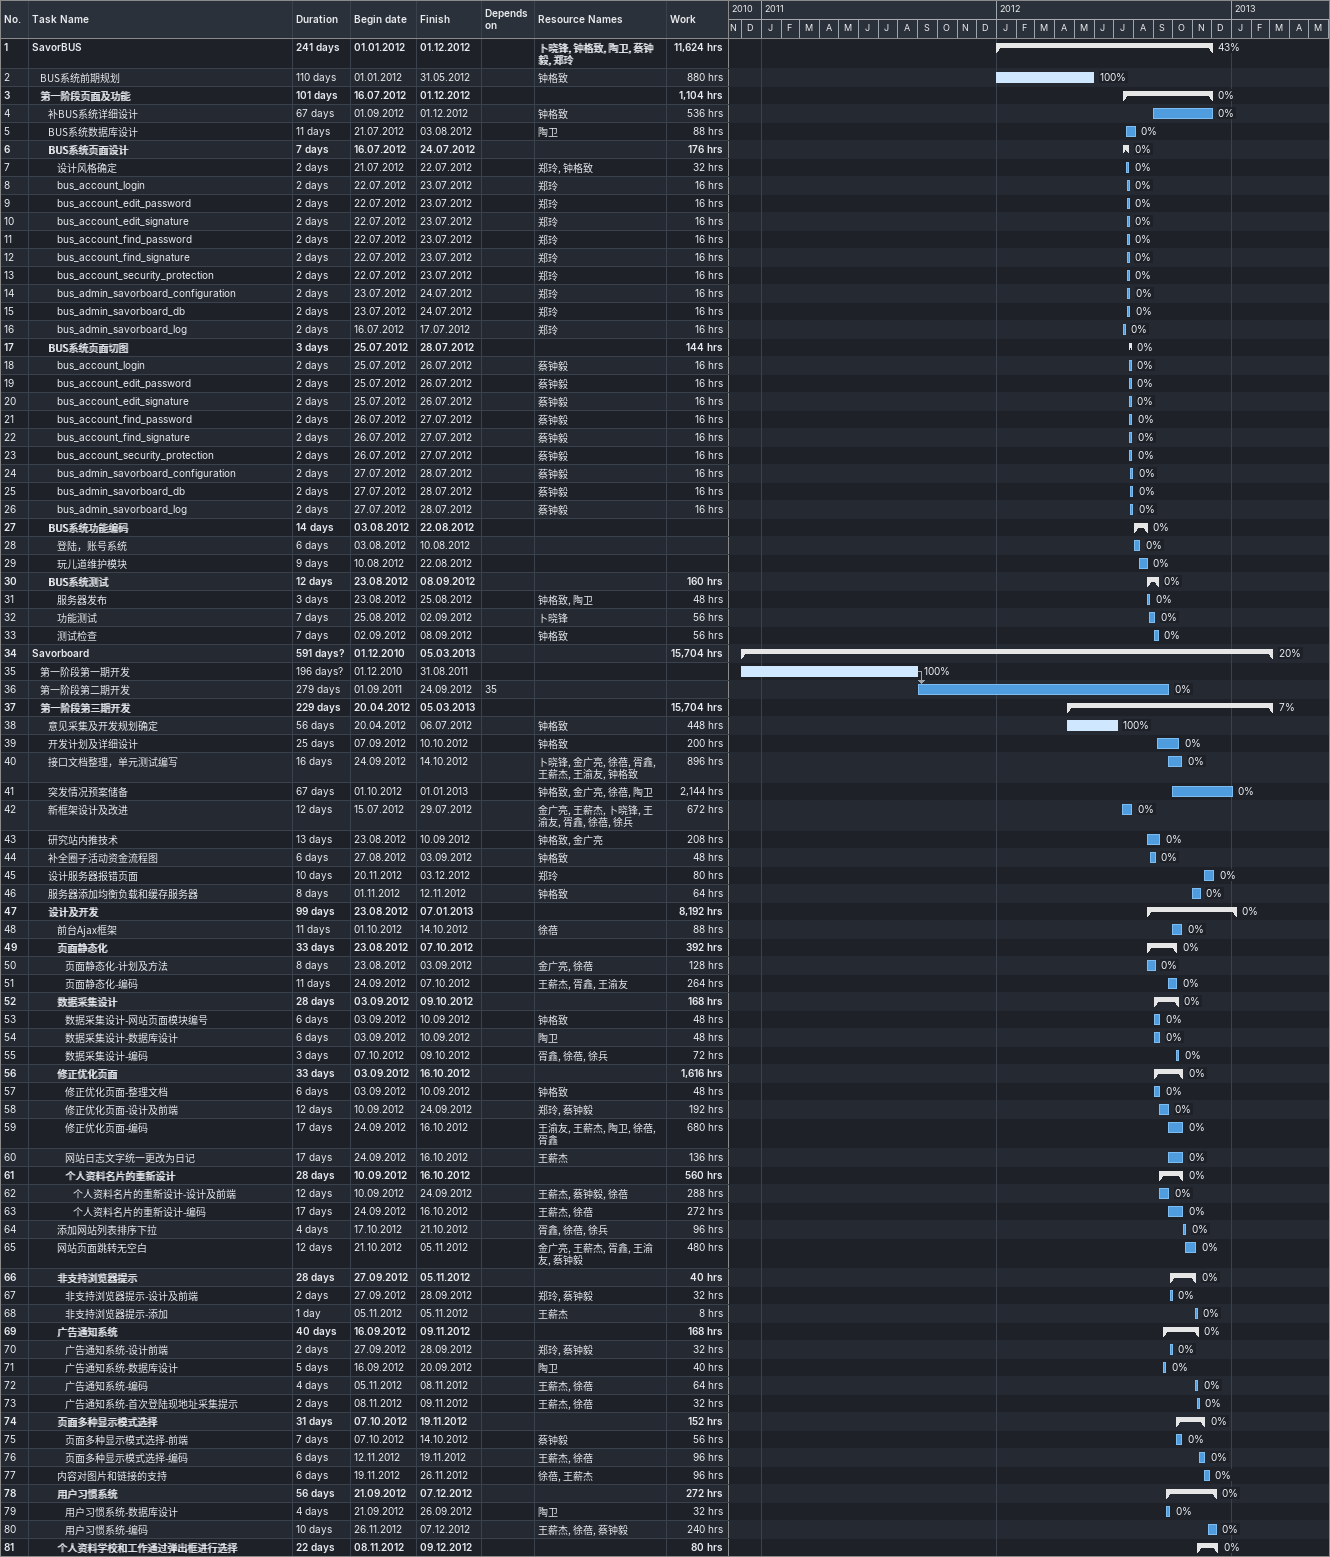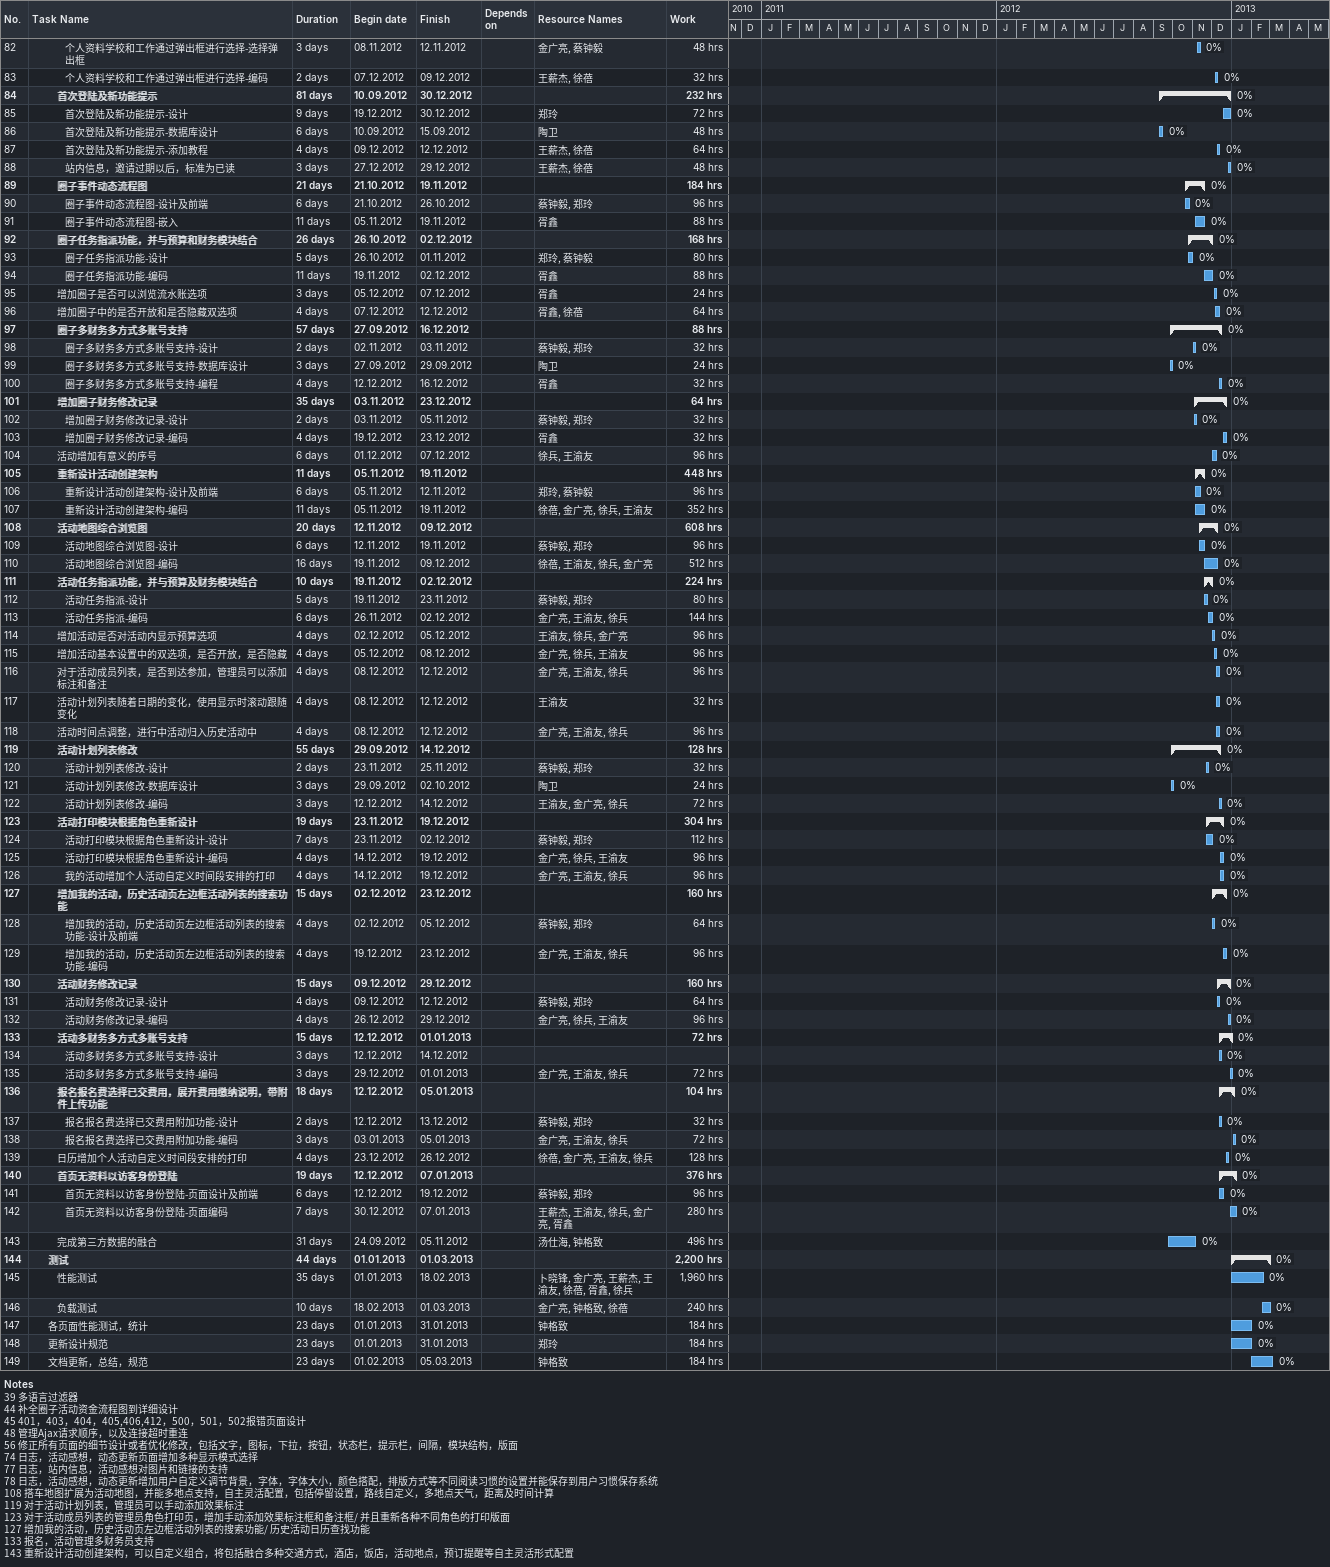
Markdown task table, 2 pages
| ID | Level | Task | Duration | Start | Finish | Predecessors | Resources | % complete | Work (h) |
|---|---|---|---|---|---|---|---|---|---|
| 1 | 1 | **SavorBUS** | 241d | 2012-01-01 | 2012-12-01 |  | 卜晓锋, 钟格致, 陶卫, 蔡钟毅, 郑玲 | 43 | 11624 |
| 2 | 2 | BUS系统前期规划 | 110d | 2012-01-01 | 2012-05-31 |  | 钟格致 | 100 | 880 |
| 3 | 2 | **第一阶段页面及功能** | 101d | 2012-07-16 | 2012-12-01 |  |  | 0 | 1104 |
| 4 | 3 | 补BUS系统详细设计 | 67d | 2012-09-01 | 2012-12-01 |  | 钟格致 | 0 | 536 |
| 5 | 3 | BUS系统数据库设计 | 11d | 2012-07-21 | 2012-08-03 |  | 陶卫 | 0 | 88 |
| 6 | 3 | **BUS系统页面设计** | 7d | 2012-07-16 | 2012-07-24 |  |  | 0 | 176 |
| 7 | 4 | 设计风格确定 | 2d | 2012-07-21 | 2012-07-22 |  | 郑玲, 钟格致 | 0 | 32 |
| 8 | 4 | bus_account_login | 2d | 2012-07-22 | 2012-07-23 |  | 郑玲 | 0 | 16 |
| 9 | 4 | bus_account_edit_password | 2d | 2012-07-22 | 2012-07-23 |  | 郑玲 | 0 | 16 |
| 10 | 4 | bus_account_edit_signature | 2d | 2012-07-22 | 2012-07-23 |  | 郑玲 | 0 | 16 |
| 11 | 4 | bus_account_find_password | 2d | 2012-07-22 | 2012-07-23 |  | 郑玲 | 0 | 16 |
| 12 | 4 | bus_account_find_signature | 2d | 2012-07-22 | 2012-07-23 |  | 郑玲 | 0 | 16 |
| 13 | 4 | bus_account_security_protection | 2d | 2012-07-22 | 2012-07-23 |  | 郑玲 | 0 | 16 |
| 14 | 4 | bus_admin_savorboard_configuration | 2d | 2012-07-23 | 2012-07-24 |  | 郑玲 | 0 | 16 |
| 15 | 4 | bus_admin_savorboard_db | 2d | 2012-07-23 | 2012-07-24 |  | 郑玲 | 0 | 16 |
| 16 | 4 | bus_admin_savorboard_log | 2d | 2012-07-16 | 2012-07-17 |  | 郑玲 | 0 | 16 |
| 17 | 3 | **BUS系统页面切图** | 3d | 2012-07-25 | 2012-07-28 |  |  | 0 | 144 |
| 18 | 4 | bus_account_login | 2d | 2012-07-25 | 2012-07-26 |  | 蔡钟毅 | 0 | 16 |
| 19 | 4 | bus_account_edit_password | 2d | 2012-07-25 | 2012-07-26 |  | 蔡钟毅 | 0 | 16 |
| 20 | 4 | bus_account_edit_signature | 2d | 2012-07-25 | 2012-07-26 |  | 蔡钟毅 | 0 | 16 |
| 21 | 4 | bus_account_find_password | 2d | 2012-07-26 | 2012-07-27 |  | 蔡钟毅 | 0 | 16 |
| 22 | 4 | bus_account_find_signature | 2d | 2012-07-26 | 2012-07-27 |  | 蔡钟毅 | 0 | 16 |
| 23 | 4 | bus_account_security_protection | 2d | 2012-07-26 | 2012-07-27 |  | 蔡钟毅 | 0 | 16 |
| 24 | 4 | bus_admin_savorboard_configuration | 2d | 2012-07-27 | 2012-07-28 |  | 蔡钟毅 | 0 | 16 |
| 25 | 4 | bus_admin_savorboard_db | 2d | 2012-07-27 | 2012-07-28 |  | 蔡钟毅 | 0 | 16 |
| 26 | 4 | bus_admin_savorboard_log | 2d | 2012-07-27 | 2012-07-28 |  | 蔡钟毅 | 0 | 16 |
| 27 | 3 | **BUS系统功能编码** | 14d | 2012-08-03 | 2012-08-22 |  |  | 0 |  |
| 28 | 4 | 登陆，账号系统 | 6d | 2012-08-03 | 2012-08-10 |  |  | 0 |  |
| 29 | 4 | 玩儿道维护模块 | 9d | 2012-08-10 | 2012-08-22 |  |  | 0 |  |
| 30 | 3 | **BUS系统测试** | 12d | 2012-08-23 | 2012-09-08 |  |  | 0 | 160 |
| 31 | 4 | 服务器发布 | 3d | 2012-08-23 | 2012-08-25 |  | 钟格致, 陶卫 | 0 | 48 |
| 32 | 4 | 功能测试 | 7d | 2012-08-25 | 2012-09-02 |  | 卜晓锋 | 0 | 56 |
| 33 | 4 | 测试检查 | 7d | 2012-09-02 | 2012-09-08 |  | 钟格致 | 0 | 56 |
| 34 | 1 | **Savorboard** | 591d? | 2010-12-01 | 2013-03-05 |  |  | 20 | 15704 |
| 35 | 2 | 第一阶段第一期开发 | 196d? | 2010-12-01 | 2011-08-31 |  |  | 100 |  |
| 36 | 2 | 第一阶段第二期开发 | 279d | 2011-09-01 | 2012-09-24 | 35 |  | 0 |  |
| 37 | 2 | **第一阶段第三期开发** | 229d | 2012-04-20 | 2013-03-05 |  |  | 7 | 15704 |
| 38 | 3 | 意见采集及开发规划确定 | 56d | 2012-04-20 | 2012-07-06 |  | 钟格致 | 100 | 448 |
| 39 | 3 | 开发计划及详细设计 | 25d | 2012-09-07 | 2012-10-10 |  | 钟格致 | 0 | 200 |
| 40 | 3 | 接口文档整理，单元测试编写 | 16d | 2012-09-24 | 2012-10-14 |  | 卜晓锋, 金广亮, 徐蓓, 胥鑫, 王薪杰, 王渝友, 钟格致 | 0 | 896 |
| 41 | 3 | 突发情况预案储备 | 67d | 2012-10-01 | 2013-01-01 |  | 钟格致, 金广亮, 徐蓓, 陶卫 | 0 | 2144 |
| 42 | 3 | 新框架设计及改进 | 12d | 2012-07-15 | 2012-07-29 |  | 金广亮, 王薪杰, 卜晓锋, 王渝友, 胥鑫, 徐蓓, 徐兵 | 0 | 672 |
| 43 | 3 | 研究站内推技术 | 13d | 2012-08-23 | 2012-09-10 |  | 钟格致, 金广亮 | 0 | 208 |
| 44 | 3 | 补全圈子活动资金流程图 | 6d | 2012-08-27 | 2012-09-03 |  | 钟格致 | 0 | 48 |
| 45 | 3 | 设计服务器报错页面 | 10d | 2012-11-20 | 2012-12-03 |  | 郑玲 | 0 | 80 |
| 46 | 3 | 服务器添加均衡负载和缓存服务器 | 8d | 2012-11-01 | 2012-11-12 |  | 钟格致 | 0 | 64 |
| 47 | 3 | **设计及开发** | 99d | 2012-08-23 | 2013-01-07 |  |  | 0 | 8192 |
| 48 | 4 | 前台Ajax框架 | 11d | 2012-10-01 | 2012-10-14 |  | 徐蓓 | 0 | 88 |
| 49 | 4 | **页面静态化** | 33d | 2012-08-23 | 2012-10-07 |  |  | 0 | 392 |
| 50 | 5 | 页面静态化-计划及方法 | 8d | 2012-08-23 | 2012-09-03 |  | 金广亮, 徐蓓 | 0 | 128 |
| 51 | 5 | 页面静态化-编码 | 11d | 2012-09-24 | 2012-10-07 |  | 王薪杰, 胥鑫, 王渝友 | 0 | 264 |
| 52 | 4 | **数据采集设计** | 28d | 2012-09-03 | 2012-10-09 |  |  | 0 | 168 |
| 53 | 5 | 数据采集设计-网站页面模块编号 | 6d | 2012-09-03 | 2012-09-10 |  | 钟格致 | 0 | 48 |
| 54 | 5 | 数据采集设计-数据库设计 | 6d | 2012-09-03 | 2012-09-10 |  | 陶卫 | 0 | 48 |
| 55 | 5 | 数据采集设计-编码 | 3d | 2012-10-07 | 2012-10-09 |  | 胥鑫, 徐蓓, 徐兵 | 0 | 72 |
| 56 | 4 | **修正优化页面** | 33d | 2012-09-03 | 2012-10-16 |  |  | 0 | 1616 |
| 57 | 5 | 修正优化页面-整理文档 | 6d | 2012-09-03 | 2012-09-10 |  | 钟格致 | 0 | 48 |
| 58 | 5 | 修正优化页面-设计及前端 | 12d | 2012-09-10 | 2012-09-24 |  | 郑玲, 蔡钟毅 | 0 | 192 |
| 59 | 5 | 修正优化页面-编码 | 17d | 2012-09-24 | 2012-10-16 |  | 王渝友, 王薪杰, 陶卫, 徐蓓, 胥鑫 | 0 | 680 |
| 60 | 5 | 网站日志文字统一更改为日记 | 17d | 2012-09-24 | 2012-10-16 |  | 王薪杰 | 0 | 136 |
| 61 | 5 | **个人资料名片的重新设计** | 28d | 2012-09-10 | 2012-10-16 |  |  | 0 | 560 |
| 62 | 6 | 个人资料名片的重新设计-设计及前端 | 12d | 2012-09-10 | 2012-09-24 |  | 王薪杰, 蔡钟毅, 徐蓓 | 0 | 288 |
| 63 | 6 | 个人资料名片的重新设计-编码 | 17d | 2012-09-24 | 2012-10-16 |  | 王薪杰, 徐蓓 | 0 | 272 |
| 64 | 4 | 添加网站列表排序下拉 | 4d | 2012-10-17 | 2012-10-21 |  | 胥鑫, 徐蓓, 徐兵 | 0 | 96 |
| 65 | 4 | 网站页面跳转无空白 | 12d | 2012-10-21 | 2012-11-05 |  | 金广亮, 王薪杰, 胥鑫, 王渝友, 蔡钟毅 | 0 | 480 |
| 66 | 4 | **非支持浏览器提示** | 28d | 2012-09-27 | 2012-11-05 |  |  | 0 | 40 |
| 67 | 5 | 非支持浏览器提示-设计及前端 | 2d | 2012-09-27 | 2012-09-28 |  | 郑玲, 蔡钟毅 | 0 | 32 |
| 68 | 5 | 非支持浏览器提示-添加 | 1d | 2012-11-05 | 2012-11-05 |  | 王薪杰 | 0 | 8 |
| 69 | 4 | **广告通知系统** | 40d | 2012-09-16 | 2012-11-09 |  |  | 0 | 168 |
| 70 | 5 | 广告通知系统-设计前端 | 2d | 2012-09-27 | 2012-09-28 |  | 郑玲, 蔡钟毅 | 0 | 32 |
| 71 | 5 | 广告通知系统-数据库设计 | 5d | 2012-09-16 | 2012-09-20 |  | 陶卫 | 0 | 40 |
| 72 | 5 | 广告通知系统-编码 | 4d | 2012-11-05 | 2012-11-08 |  | 王薪杰, 徐蓓 | 0 | 64 |
| 73 | 5 | 广告通知系统-首次登陆现地址采集提示 | 2d | 2012-11-08 | 2012-11-09 |  | 王薪杰, 徐蓓 | 0 | 32 |
| 74 | 4 | **页面多种显示模式选择** | 31d | 2012-10-07 | 2012-11-19 |  |  | 0 | 152 |
| 75 | 5 | 页面多种显示模式选择-前端 | 7d | 2012-10-07 | 2012-10-14 |  | 蔡钟毅 | 0 | 56 |
| 76 | 5 | 页面多种显示模式选择-编码 | 6d | 2012-11-12 | 2012-11-19 |  | 王薪杰, 徐蓓 | 0 | 96 |
| 77 | 4 | 内容对图片和链接的支持 | 6d | 2012-11-19 | 2012-11-26 |  | 徐蓓, 王薪杰 | 0 | 96 |
| 78 | 4 | **用户习惯系统** | 56d | 2012-09-21 | 2012-12-07 |  |  | 0 | 272 |
| 79 | 5 | 用户习惯系统-数据库设计 | 4d | 2012-09-21 | 2012-09-26 |  | 陶卫 | 0 | 32 |
| 80 | 5 | 用户习惯系统-编码 | 10d | 2012-11-26 | 2012-12-07 |  | 王薪杰, 徐蓓, 蔡钟毅 | 0 | 240 |
| 81 | 4 | **个人资料学校和工作通过弹出框进行选择** | 22d | 2012-11-08 | 2012-12-09 |  |  | 0 | 80 |
| 82 | 5 | 个人资料学校和工作通过弹出框进行选择-选择弹出框 | 3d | 2012-11-08 | 2012-11-12 |  | 金广亮, 蔡钟毅 | 0 | 48 |
| 83 | 5 | 个人资料学校和工作通过弹出框进行选择-编码 | 2d | 2012-12-07 | 2012-12-09 |  | 王薪杰, 徐蓓 | 0 | 32 |
| 84 | 4 | **首次登陆及新功能提示** | 81d | 2012-09-10 | 2012-12-30 |  |  | 0 | 232 |
| 85 | 5 | 首次登陆及新功能提示-设计 | 9d | 2012-12-19 | 2012-12-30 |  | 郑玲 | 0 | 72 |
| 86 | 5 | 首次登陆及新功能提示-数据库设计 | 6d | 2012-09-10 | 2012-09-15 |  | 陶卫 | 0 | 48 |
| 87 | 5 | 首次登陆及新功能提示-添加教程 | 4d | 2012-12-09 | 2012-12-12 |  | 王薪杰, 徐蓓 | 0 | 64 |
| 88 | 5 | 站内信息，邀请过期以后，标准为已读 | 3d | 2012-12-27 | 2012-12-29 |  | 王薪杰, 徐蓓 | 0 | 48 |
| 89 | 4 | **圈子事件动态流程图** | 21d | 2012-10-21 | 2012-11-19 |  |  | 0 | 184 |
| 90 | 5 | 圈子事件动态流程图-设计及前端 | 6d | 2012-10-21 | 2012-10-26 |  | 蔡钟毅, 郑玲 | 0 | 96 |
| 91 | 5 | 圈子事件动态流程图-嵌入 | 11d | 2012-11-05 | 2012-11-19 |  | 胥鑫 | 0 | 88 |
| 92 | 4 | **圈子任务指派功能，并与预算和财务模块结合** | 26d | 2012-10-26 | 2012-12-02 |  |  | 0 | 168 |
| 93 | 5 | 圈子任务指派功能-设计 | 5d | 2012-10-26 | 2012-11-01 |  | 郑玲, 蔡钟毅 | 0 | 80 |
| 94 | 5 | 圈子任务指派功能-编码 | 11d | 2012-11-19 | 2012-12-02 |  | 胥鑫 | 0 | 88 |
| 95 | 4 | 增加圈子是否可以浏览流水账选项 | 3d | 2012-12-05 | 2012-12-07 |  | 胥鑫 | 0 | 24 |
| 96 | 4 | 增加圈子中的是否开放和是否隐藏双选项 | 4d | 2012-12-07 | 2012-12-12 |  | 胥鑫, 徐蓓 | 0 | 64 |
| 97 | 4 | **圈子多财务多方式多账号支持** | 57d | 2012-09-27 | 2012-12-16 |  |  | 0 | 88 |
| 98 | 5 | 圈子多财务多方式多账号支持-设计 | 2d | 2012-11-02 | 2012-11-03 |  | 蔡钟毅, 郑玲 | 0 | 32 |
| 99 | 5 | 圈子多财务多方式多账号支持-数据库设计 | 3d | 2012-09-27 | 2012-09-29 |  | 陶卫 | 0 | 24 |
| 100 | 5 | 圈子多财务多方式多账号支持-编程 | 4d | 2012-12-12 | 2012-12-16 |  | 胥鑫 | 0 | 32 |
| 101 | 4 | **增加圈子财务修改记录** | 35d | 2012-11-03 | 2012-12-23 |  |  | 0 | 64 |
| 102 | 5 | 增加圈子财务修改记录-设计 | 2d | 2012-11-03 | 2012-11-05 |  | 蔡钟毅, 郑玲 | 0 | 32 |
| 103 | 5 | 增加圈子财务修改记录-编码 | 4d | 2012-12-19 | 2012-12-23 |  | 胥鑫 | 0 | 32 |
| 104 | 4 | 活动增加有意义的序号 | 6d | 2012-12-01 | 2012-12-07 |  | 徐兵, 王渝友 | 0 | 96 |
| 105 | 4 | **重新设计活动创建架构** | 11d | 2012-11-05 | 2012-11-19 |  |  | 0 | 448 |
| 106 | 5 | 重新设计活动创建架构-设计及前端 | 6d | 2012-11-05 | 2012-11-12 |  | 郑玲, 蔡钟毅 | 0 | 96 |
| 107 | 5 | 重新设计活动创建架构-编码 | 11d | 2012-11-05 | 2012-11-19 |  | 徐蓓, 金广亮, 徐兵, 王渝友 | 0 | 352 |
| 108 | 4 | **活动地图综合浏览图** | 20d | 2012-11-12 | 2012-12-09 |  |  | 0 | 608 |
| 109 | 5 | 活动地图综合浏览图-设计 | 6d | 2012-11-12 | 2012-11-19 |  | 蔡钟毅, 郑玲 | 0 | 96 |
| 110 | 5 | 活动地图综合浏览图-编码 | 16d | 2012-11-19 | 2012-12-09 |  | 徐蓓, 王渝友, 徐兵, 金广亮 | 0 | 512 |
| 111 | 4 | **活动任务指派功能，并与预算及财务模块结合** | 10d | 2012-11-19 | 2012-12-02 |  |  | 0 | 224 |
| 112 | 5 | 活动任务指派-设计 | 5d | 2012-11-19 | 2012-11-23 |  | 蔡钟毅, 郑玲 | 0 | 80 |
| 113 | 5 | 活动任务指派-编码 | 6d | 2012-11-26 | 2012-12-02 |  | 金广亮, 王渝友, 徐兵 | 0 | 144 |
| 114 | 4 | 增加活动是否对活动内显示预算选项 | 4d | 2012-12-02 | 2012-12-05 |  | 王渝友, 徐兵, 金广亮 | 0 | 96 |
| 115 | 4 | 增加活动基本设置中的双选项，是否开放，是否隐藏 | 4d | 2012-12-05 | 2012-12-08 |  | 金广亮, 徐兵, 王渝友 | 0 | 96 |
| 116 | 4 | 对于活动成员列表，是否到达参加，管理员可以添加标注和备注 | 4d | 2012-12-08 | 2012-12-12 |  | 金广亮, 王渝友, 徐兵 | 0 | 96 |
| 117 | 4 | 活动计划列表随着日期的变化，使用显示时滚动跟随变化 | 4d | 2012-12-08 | 2012-12-12 |  | 王渝友 | 0 | 32 |
| 118 | 4 | 活动时间点调整，进行中活动归入历史活动中 | 4d | 2012-12-08 | 2012-12-12 |  | 金广亮, 王渝友, 徐兵 | 0 | 96 |
| 119 | 4 | **活动计划列表修改** | 55d | 2012-09-29 | 2012-12-14 |  |  | 0 | 128 |
| 120 | 5 | 活动计划列表修改-设计 | 2d | 2012-11-23 | 2012-11-25 |  | 蔡钟毅, 郑玲 | 0 | 32 |
| 121 | 5 | 活动计划列表修改-数据库设计 | 3d | 2012-09-29 | 2012-10-02 |  | 陶卫 | 0 | 24 |
| 122 | 5 | 活动计划列表修改-编码 | 3d | 2012-12-12 | 2012-12-14 |  | 王渝友, 金广亮, 徐兵 | 0 | 72 |
| 123 | 4 | **活动打印模块根据角色重新设计** | 19d | 2012-11-23 | 2012-12-19 |  |  | 0 | 304 |
| 124 | 5 | 活动打印模块根据角色重新设计-设计 | 7d | 2012-11-23 | 2012-12-02 |  | 蔡钟毅, 郑玲 | 0 | 112 |
| 125 | 5 | 活动打印模块根据角色重新设计-编码 | 4d | 2012-12-14 | 2012-12-19 |  | 金广亮, 徐兵, 王渝友 | 0 | 96 |
| 126 | 5 | 我的活动增加个人活动自定义时间段安排的打印 | 4d | 2012-12-14 | 2012-12-19 |  | 金广亮, 王渝友, 徐兵 | 0 | 96 |
| 127 | 4 | **增加我的活动，历史活动页左边框活动列表的搜索功能** | 15d | 2012-12-02 | 2012-12-23 |  |  | 0 | 160 |
| 128 | 5 | 增加我的活动，历史活动页左边框活动列表的搜索功能-设计及前端 | 4d | 2012-12-02 | 2012-12-05 |  | 蔡钟毅, 郑玲 | 0 | 64 |
| 129 | 5 | 增加我的活动，历史活动页左边框活动列表的搜索功能-编码 | 4d | 2012-12-19 | 2012-12-23 |  | 金广亮, 王渝友, 徐兵 | 0 | 96 |
| 130 | 4 | **活动财务修改记录** | 15d | 2012-12-09 | 2012-12-29 |  |  | 0 | 160 |
| 131 | 5 | 活动财务修改记录-设计 | 4d | 2012-12-09 | 2012-12-12 |  | 蔡钟毅, 郑玲 | 0 | 64 |
| 132 | 5 | 活动财务修改记录-编码 | 4d | 2012-12-26 | 2012-12-29 |  | 金广亮, 徐兵, 王渝友 | 0 | 96 |
| 133 | 4 | **活动多财务多方式多账号支持** | 15d | 2012-12-12 | 2013-01-01 |  |  | 0 | 72 |
| 134 | 5 | 活动多财务多方式多账号支持-设计 | 3d | 2012-12-12 | 2012-12-14 |  |  | 0 |  |
| 135 | 5 | 活动多财务多方式多账号支持-编码 | 3d | 2012-12-29 | 2013-01-01 |  | 金广亮, 王渝友, 徐兵 | 0 | 72 |
| 136 | 4 | **报名报名费选择已交费用，展开费用缴纳说明，带附件上传功能** | 18d | 2012-12-12 | 2013-01-05 |  |  | 0 | 104 |
| 137 | 5 | 报名报名费选择已交费用附加功能-设计 | 2d | 2012-12-12 | 2012-12-13 |  | 蔡钟毅, 郑玲 | 0 | 32 |
| 138 | 5 | 报名报名费选择已交费用附加功能-编码 | 3d | 2013-01-03 | 2013-01-05 |  | 金广亮, 王渝友, 徐兵 | 0 | 72 |
| 139 | 4 | 日历增加个人活动自定义时间段安排的打印 | 4d | 2012-12-23 | 2012-12-26 |  | 徐蓓, 金广亮, 王渝友, 徐兵 | 0 | 128 |
| 140 | 4 | **首页无资料以访客身份登陆** | 19d | 2012-12-12 | 2013-01-07 |  |  | 0 | 376 |
| 141 | 5 | 首页无资料以访客身份登陆-页面设计及前端 | 6d | 2012-12-12 | 2012-12-19 |  | 蔡钟毅, 郑玲 | 0 | 96 |
| 142 | 5 | 首页无资料以访客身份登陆-页面编码 | 7d | 2012-12-30 | 2013-01-07 |  | 王薪杰, 王渝友, 徐兵, 金广亮, 胥鑫 | 0 | 280 |
| 143 | 4 | 完成第三方数据的融合 | 31d | 2012-09-24 | 2012-11-05 |  | 汤仕海, 钟格致 | 0 | 496 |
| 144 | 3 | **测试** | 44d | 2013-01-01 | 2013-03-01 |  |  | 0 | 2200 |
| 145 | 4 | 性能测试 | 35d | 2013-01-01 | 2013-02-18 |  | 卜晓锋, 金广亮, 王薪杰, 王渝友, 徐蓓, 胥鑫, 徐兵 | 0 | 1960 |
| 146 | 4 | 负载测试 | 10d | 2013-02-18 | 2013-03-01 |  | 金广亮, 钟格致, 徐蓓 | 0 | 240 |
| 147 | 3 | 各页面性能测试，统计 | 23d | 2013-01-01 | 2013-01-31 |  | 钟格致 | 0 | 184 |
| 148 | 3 | 更新设计规范 | 23d | 2013-01-01 | 2013-01-31 |  | 郑玲 | 0 | 184 |
| 149 | 3 | 文档更新，总结，规范 | 23d | 2013-02-01 | 2013-03-05 |  | 钟格致 | 0 | 184 |

Notes
- 39: 多语言过滤器
- 44: 补全圈子活动资金流程图到详细设计
- 45: 401，403，404，405,406,412，500，501，502报错页面设计
- 48: 管理Ajax请求顺序，以及连接超时重连
- 56: 修正所有页面的细节设计或者优化修改，包括文字，图标，下拉，按钮，状态栏，提示栏，间隔，模块结构，版面
- 74: 日志，活动感想，动态更新页面增加多种显示模式选择
- 77: 日志，站内信息，活动感想对图片和链接的支持
- 78: 日志，活动感想，动态更新增加用户自定义调节背景，字体，字体大小，颜色搭配，排版方式等不同阅读习惯的设置并能保存到用户习惯保存系统
- 108: 搭车地图扩展为活动地图，并能多地点支持，自主灵活配置，包括停留设置，路线自定义，多地点天气，距离及时间计算
- 119: 对于活动计划列表，管理员可以手动添加效果标注
- 123: 对于活动成员列表的管理员角色打印页，增加手动添加效果标注框和备注框 / 并且重新各种不同角色的打印版面
- 127: 增加我的活动，历史活动页左边框活动列表的搜索功能 / 历史活动日历查找功能
- 133: 报名，活动管理多财务员支持
- 143: 重新设计活动创建架构，可以自定义组合，将包括融合多种交通方式，酒店，饭店，活动地点，预订提醒等自主灵活形式配置
